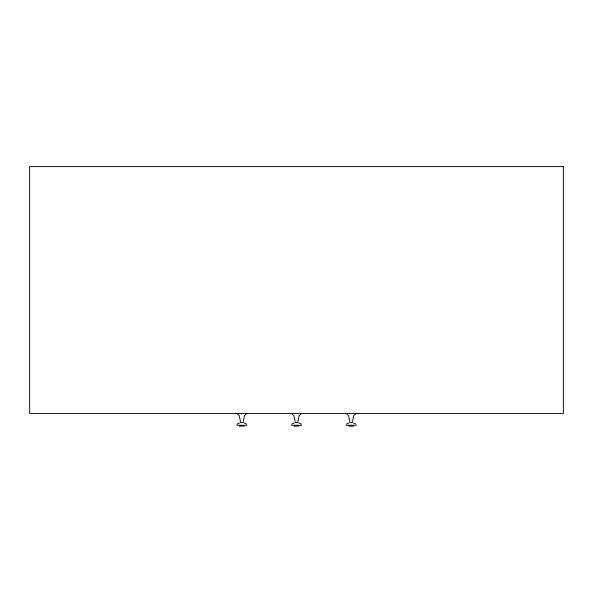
<?xml version="1.0" encoding="UTF-8"?>
<svg xmlns="http://www.w3.org/2000/svg" width="593" height="593" viewBox="0 0 593 593"><rect width="100%" height="100%" fill="white"/><g stroke="black" fill="none" stroke-linecap="round" stroke-linejoin="round"><path stroke-width="0.89" d="M243.286 421.497L244.509 415.634L246.881 413.388M297.916 421.497L299.131 415.634L301.503 413.388M352.538 421.497L353.754 415.634L356.126 413.388M237.052 424.121L239.49 423.083M291.682 424.121L294.113 423.083M346.305 424.121L348.743 423.083M244.368 426.152L239.387 426.152M298.991 426.152L294.009 426.152M353.613 426.152L348.632 426.152M240.232 422.446L243.523 422.446M294.854 422.446L298.146 422.446M349.477 422.446L352.768 422.446M236.74 425.263L247.007 425.263M291.363 425.263L301.637 425.263M345.993 425.263L356.26 425.263M353.51 423.083L355.948 424.121M298.887 423.083L301.318 424.121M244.257 423.083L246.695 424.121M346.119 413.388L348.491 415.634L349.714 421.497M291.497 413.388L293.869 415.634L295.084 421.497M236.874 413.388L239.246 415.634L240.461 421.497M563.35 166.611L29.65 166.611L29.65 413.447L563.35 413.447L563.35 166.611"/></g></svg>
